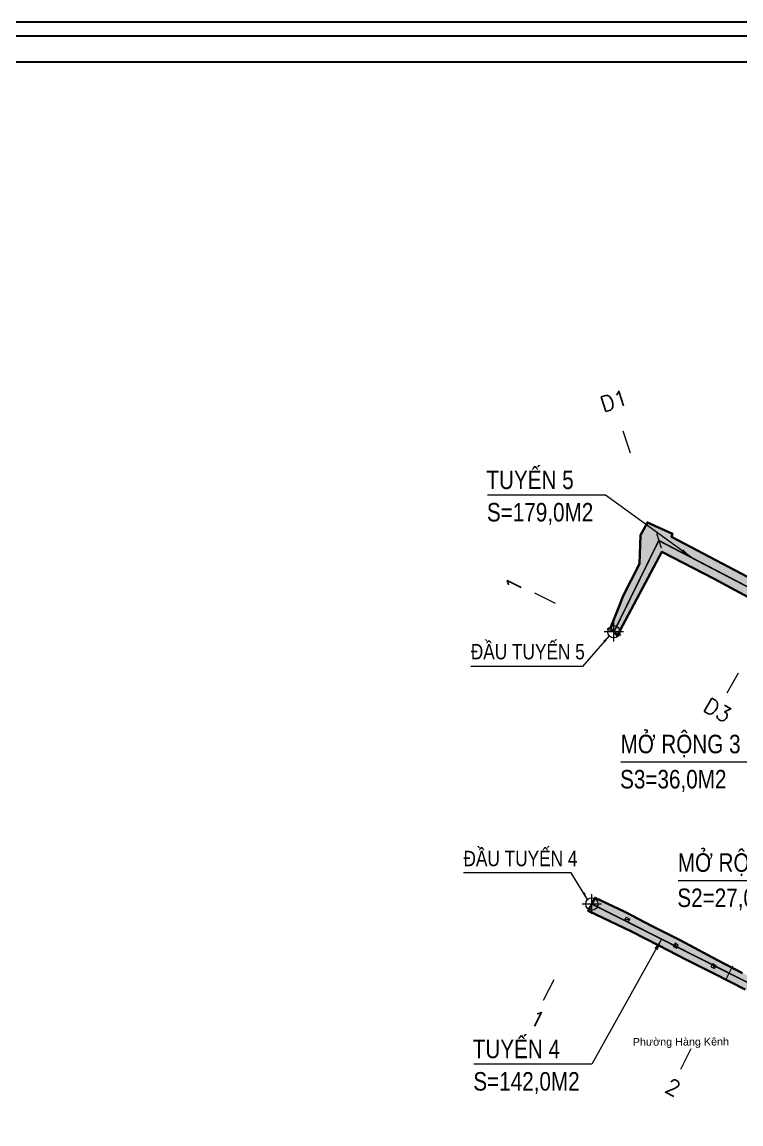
# Model space of a CAD drawing. Header units: metres. Extents: x 596935 to 599449, y 2303977 to 2305782.
# Drawn here: x 599068.7 to 599161.9, y 2304804.3 to 2304947.1 of the extents above; entities that cross this region are included whole.
import ezdxf

# ---------------------------------------------------------------- set-up
doc = ezdxf.new("R2010")
doc.units = ezdxf.units.M
doc.header["$MEASUREMENT"] = 0
doc.linetypes.add('CENTERX2', pattern=[4, 2.5, -0.5, 0.5, -0.5])
doc.linetypes.add('HIDDEN', pattern=[0.375, 0.25, -0.125])
for name, color, linetype in [('duong', 3, 'Continuous'), ('ga', 5, 'Continuous'), ('GHI CHU', 7, 'Continuous'), ('KHUNGTEN', 5, 'Continuous'), ('pntelev', 2, 'Continuous'), ('thep', 2, 'Continuous'), ('TUYEN', 7, 'Continuous')]:
    doc.layers.add(name, color=color, linetype=linetype)
for name, color, linetype, lineweight in [('LC Dim', 8, 'Continuous', 18), ('LC Hatch', 252, 'Continuous', 9), ('LC Khac', 4, 'Continuous', 9), ('LC MANH DUT', 35, 'HIDDEN', 5), ('LC Net dam 1', 30, 'Continuous', 30), ('LC Text2', 7, 'Continuous', 25)]:
    doc.layers.add(name, color=color, linetype=linetype, lineweight=lineweight)
doc.styles.add('ghi chu', font='arial.ttf')
doc.styles.add('T2', font='', dxfattribs={"width": 0.8})
doc.styles.add('TENCOC', font='Vnromanc.shx')
doc.styles.get('T2').set_extended_font_data('.VnArialH')
doc.dimstyles.get("Standard").update_dxf_attribs({"dimtxt": 0.18, "dimasz": 0.18, "dimexe": 0.18, "dimexo": 0.0625, "dimgap": 0.09, "dimtad": 0, "dimtih": 1, "dimtoh": 1, "dimdec": 4, "dimzin": 0, "dimdsep": 46, "dimtxsty": 'Standard', "dimcen": 0.09, "dimadec": 0, "dimazin": 0, "dimtfac": 1, "dimtdec": 4, "dimtofl": 0, "dimtmove": 0, "dimatfit": 3, "dimfxl": 1, "dimtolj": 1, "dimtzin": 0, "dimarcsym": 0})
pattern_1 = [(140, (598794.324, 2304714.6822), (0.1882564, 2.1517805), [0.225, -2.475]), (85, (598794.324, 2304714.6822), (-2.256576, -0.416254), [0.18, -1.98]), (190.45144, (598794.3397, 2304714.8616), (-2.06832, 1.735527), [0.191221, -2.103426]), (136.1842, (598793.724, 2304714.6822), (0.496558, 3.201724), [0.3375, -3.7125]), (186.6356, (598793.7653, 2304714.949), (-2.922356, 2.803986), [0.28683, -3.155141]), (81.1842, (598793.724, 2304714.6822), (-2.922356, 2.803986), [0.27, -2.97]), (111, (598793.874, 2304714.9822), (1.207857, 1.790721), [0.225, -2.475]), (56, (598793.874, 2304714.9822), (-2.17545, 0.729946), [0.18, -1.98]), (161.45144, (598793.9746, 2304715.1315), (-0.967593, 2.520667), [0.191221, -2.103426]), (127.5, (598794.324, 2304714.68224), (-0.9986816, 0.0364796), [0, -1.956, 0, -2.01, 0, -1.9875]), (97.5, (598794.324, 2304714.6822), (-1.1832351, 0.7892086), [0, -1.146, 0, -1.911, 0, -0.7575]), (57.5, (598794.324, 2304714.01324), (0.0676646, 1.6014673), [0, -0.75, 0, -2.34, 0, -3.105]), (47.5, (598794.324, 2304713.7132), (-0.300315, 1.7495585), [0, -0.975, 0, -1.554, 0, -2.205])]

# ---------------------------------------------------------------- blocks, each defined once
blk = doc.blocks.new('a2')
at = {"layer": 'Defpoints', "flags": 128}
blk.add_lwpolyline([(297, 102.507), (0, 102.507), (0, -102.507), (297, -102.507)], close=True, dxfattribs=at)
at = {"layer": 'KHUNGTEN'}
blk.add_lwpolyline([(295.885, -100.496), (10, -100.496), (10, 101.392), (295.885, 101.392)], close=True, dxfattribs=at)
at = {"layer": 'thep'}
blk.add_lwpolyline([(293.77, -98.381), (12.115, -98.381), (12.115, 99.277), (293.77, 99.277)], close=True, dxfattribs=at)
blk = doc.blocks.new('bu lon')
at = {"layer": 'LC Khac', "color": 9}
for p, q in [((0.786, 0), (-0.786, 0)), ((0, -0.786), (0, 0.786))]:
    blk.add_line(p, q, dxfattribs=at)
at = {"layer": 'LC Khac', "color": 7}
blk.add_circle((0, 0), 0.5, dxfattribs=at)
blk = doc.blocks.new('MM')
at = {"layer": 'LC Khac', "xscale": 2.289702860291335, "yscale": 2.289702860291335, "zscale": 2.289702860291335}
blk.add_blockref('bu lon', (0, 0), dxfattribs=at)
blk = doc.blocks.new('NENHIENTRANG')
at = {"layer": 'duong', "color": 4, "linetype": 'HIDDEN', "lineweight": 0, "ltscale": 2}
for p, q in [((-78.1, 76.05), (-77.18, 77.73)), ((-77.18, 77.73), (-73.92, 76.22)), ((-78.23, 72.35), (-78.1, 76.05)), ((-74.04, 75.83), (-60.09, 68.5)), ((-75.3, 73.91), (-81.11, 63.03)), ((-68.51, 70.4), (-75.3, 73.91)), ((-80.37, 68.12), (-78.23, 72.35)), ((-61.4, 66.58), (-68.51, 70.4)), ((-81.96, 64.05), (-80.68, 67.29)), ((-80.68, 67.29), (-80.37, 68.12)), ((-81.11, 63.03), (-81.96, 64.05)), ((-83.94, 29.06), (-84.88, 27.38)), ((-80.12, 27.23), (-83.94, 29.06)), ((-84.88, 27.38), (-79.26, 24.72)), ((-76.57, 25.39), (-80.12, 27.23)), ((-79.26, 24.72), (-75.69, 22.88)), ((-72.96, 23.57), (-76.57, 25.39)), ((-75.69, 22.88), (-72.12, 21.04)), ((-69.24, 21.62), (-72.96, 23.57)), ((-68.1, 21), (-69.24, 21.62)), ((-72.12, 21.04), (-68.48, 19.19)), ((-64.86, 19.32), (-68.1, 21)), ((-68.48, 19.19), (-64.51, 17.19))]:
    blk.add_line(p, q, dxfattribs=at)
at = {"layer": 'ga', "linetype": 'Continuous', "lineweight": 0}
for p, q in [((-80.12, 26.17), (-79.93, 26.54)), ((-79.47, 26.28), (-80.12, 26.17)), ((-79.66, 25.92), (-80.12, 26.17)), ((-79.67, 25.91), (-79.47, 26.28)), ((-73.38, 22.55), (-73.6, 23.17)), ((-68.93, 20.12), (-68.72, 20.54)), ((-68.93, 20.12), (-68.5, 19.89)), ((-68.72, 20.54), (-68.29, 20.31)), ((-68.5, 19.89), (-68.72, 20.54))]:
    blk.add_line(p, q, dxfattribs=at)
at = {"layer": 'ga', "linetype": 'Continuous', "lineweight": 0, "flags": 128}
for points in [[(-79.93, 26.54), (-79.47, 26.28)], [(-73.81, 22.76), (-73.6, 23.17)], [(-73.81, 22.76), (-73.38, 22.55), (-73.18, 22.96)], [(-73.18, 22.96), (-73.6, 23.17)], [(-68.29, 20.31), (-68.5, 19.89)]]:
    blk.add_lwpolyline(points, dxfattribs=at)
at = {"layer": 'GHI CHU', "linetype": 'Continuous', "lineweight": 0, "insert": (-79.09, 10.89), "char_height": 1, "attachment_point": 1, "rotation": 0.1761, "style": 'ghi chu'}
blk.add_mtext_dynamic_manual_height_columns('\\pt3;Phường Hàng Kênh', width=20.9046, gutter_width=1, heights=[0], dxfattribs=at)
blk = doc.blocks.new('COCTRENTUYEN')
at = {"layer": 'TUYEN', "color": 5, "lineweight": 0}
for p, q in [((-7.65, 250.49), (-6.71, 247.64)), ((-19.1, 229.48), (-16.41, 228.15)), ((7.29, 219.08), (5.84, 216.46))]:
    blk.add_line(p, q, dxfattribs=at)
at = {"layer": 'TUYEN', "color": 2, "lineweight": 0}
for p, q in [((-3.3, 237.2), (-2.68, 235.3)), ((-9.71, 224.86), (-7.92, 223.97)), ((-11.22, 190.04), (-12.12, 188.25)), ((6.56, 181.08), (5.66, 179.29)), ((-16.62, 179.32), (-17.97, 176.64)), ((1.16, 170.36), (-0.19, 167.68))]:
    blk.add_line(p, q, dxfattribs=at)
at = {"layer": 'TUYEN', "color": 1, "linetype": 'CENTERX2', "lineweight": 40, "const_width": 0.2}
for points in [[(-8.81, 224.42), (-2.99, 236.25), (9.41, 229.79), (12.18, 227.89), (24.36, 222.6), (29.99, 220.24), (44.43, 211.96), (46.25, 211.12), (49.33, 210.23), (57.8, 204.52)], [(-11.67, 189.14), (23.89, 171.23), (27.29, 179.15), (45.01, 170.14)]]:
    blk.add_lwpolyline(points, dxfattribs=at)
at = {"layer": 'LC MANH DUT', "xscale": 0.6987324145411622, "yscale": 0.6987324145411622, "zscale": 0.6987324145411622, "rotation": 359.999216292062}
for p in [(-8.81, 224.42), (-11.67, 189.14)]:
    blk.add_blockref('MM', p, dxfattribs=at)
at = {"layer": 'LC Text2', "style": 'T2', "width": 0.8}
for s, p in [('®Çu tuyÕn 5', (-27.37, 220.85, 0)), ('®Çu tuyÕn 4', (-28.32, 194.04, 0))]:
    blk.add_text(s, height=2, rotation=0.0008, dxfattribs=at).set_placement(p)
at = {"layer": 'TUYEN', "color": 5, "lineweight": 0, "style": 'TENCOC'}
for s, rotation, p in [('D1', 18.1191, (-10.17, 252.85)), ('1', 63.7887, (-21.27, 229.33)), ('D3', 331.0813, (2.61, 214.24))]:
    blk.add_text(s, height=2, rotation=rotation, dxfattribs=at).set_placement(p)
at = {"layer": 'TUYEN', "color": 2, "lineweight": 0, "style": 'TENCOC'}
for s, p in [('1', (-19.93, 173.71)), ('2', (-2.36, 164.86))]:
    blk.add_text(s, height=2, rotation=333.2602, dxfattribs=at).set_placement(p)
at = {"layer": 'LC Dim', "lineweight": 0}
for points in [[(-9.42, 223.89), (-12.88, 219.92), (-27.35, 219.92)], [(-12.22, 189.72), (-14.36, 193.16), (-28.3, 193.16)]]:
    blk.add_leader(points, dimstyle='Standard', override={"dimasz": 1, "dimgap": 0.09, "dimtad": 0, "dimdsep": 0, "dimtix": 1, "dimlwd": 0, "dimlwe": 0}, dxfattribs=at)

msp = doc.modelspace()

# ---------------------------------------------------------------- hatches: boundary and pattern name
at = {"layer": 'LC Hatch', "linetype": 'Continuous', "lineweight": 0}
h = msp.add_hatch(dxfattribs=at)
h.set_pattern_fill('AR-SAND', color=256, scale=0.5, angle=90)
h.set_pattern_definition([(127.5, (598794.324, 2304714.68224), (-0.9634119, -0.0314967), [0, -0.76, 0, -0.85, 0, -0.8125]), (97.5, (598794.324, 2304714.6822), (-1.411073, 0.8848884), [0, -0.41, 0, -0.685, 0, -0.2625]), (57.5, (598794.324, 2304714.06724), (-0.0028295, 1.5570709), [0, -0.25, 0, -0.9, 0, -1.175]), (47.5, (598794.324, 2304714.0672), (-0.4388378, 1.5030633), [0, -0.125, 0, -0.59, 0, -0.675])])
h.paths.add_polyline_path([(599200.922, 2304799.886), (599202.958, 2304807.872), (599203.716, 2304811.059), (599204.51, 2304814.302), (599205.419, 2304818.39), (599206.734, 2304822.932), (599209.335, 2304832.136), (599210.974, 2304838.237), (599212.1, 2304841.026), (599215.16, 2304843.165), (599214.249, 2304844.276), (599217.975, 2304846.845), (599219.291, 2304847.911), (599224.556, 2304851.358), (599229.179, 2304854.255), (599233.152, 2304856.668), (599236.763, 2304858.746), (599240.224, 2304860.903), (599240.374, 2304860.684), (599241.668, 2304861.572), (599245.083, 2304863.818), (599251.846, 2304867.917), (599259.791, 2304872.841), (599266.731, 2304876.896), (599270.482, 2304879.234), (599274.619, 2304881.734), (599281.619, 2304885.731), (599284.394, 2304887.569), (599284.563, 2304887.366), (599288.57, 2304889.811), (599293.304, 2304892.45), (599296.851, 2304894.763), (599299.901, 2304896.386), (599299.045, 2304898.325), (599296.149, 2304896.977), (599283.646, 2304891.556), (599279.472, 2304888.298), (599276.014, 2304886.255), (599272.068, 2304883.962), (599260.274, 2304877.111), (599256.47, 2304874.823), (599252.908, 2304872.797), (599242.515, 2304867.18), (599240.808, 2304866.127), (599229.837, 2304859.128), (599222.946, 2304854.766), (599212.844, 2304848.838), (599211.217, 2304847.534), (599207.475, 2304843.087), (599208.489, 2304842.288), (599208.287, 2304841.821), (599205.733, 2304836.867), (599202.196, 2304821.358), (599200.2, 2304815.335), (599199.717, 2304814.805), (599199.266, 2304812.726), (599199.412, 2304812.572), (599199.543, 2304812.23), (599200.129, 2304811.794), (599197.888, 2304805.26), (599195.138, 2304796.668), (599193.811, 2304793.013), (599194.276, 2304792.851, -0.3657961), (599194.605, 2304792.297), (599194.055, 2304788.997, -0.0346369), (599192.446, 2304782.268), (599177.973, 2304736.125), (599176.653, 2304731.697), (599176.872, 2304731.591), (599176.864, 2304731.563, -0.2741066), (599176.988, 2304731.069), (599176.096, 2304728.077), (599175.347, 2304725.565), (599163.126, 2304684.566), (599161.788, 2304680.087), (599161.79, 2304680.086), (599161.413, 2304678.819), (599151.813, 2304643.303), (599157.863, 2304642.921, -0.4743476), (599156.96, 2304644.18), (599165.972, 2304677.523), (599182.984, 2304734.592), (599200.337, 2304789.919, -0.4647143), (599201.042, 2304790.215), (599201.073, 2304790.199)])
h = msp.add_hatch(dxfattribs=at)
h.set_pattern_fill('AR-CONC', color=256, scale=0.3, angle=90)
h.set_pattern_definition(pattern_1)
h.paths.add_polyline_path([(599204.157, 2304861.603), (599202.832, 2304860.878), (599200.301, 2304855.986), (599183.849, 2304865.523), (599182.341, 2304866.137), (599179.697, 2304867.137), (599166.751, 2304872.229), (599166.855, 2304873.049), (599152.911, 2304880.38), (599153.034, 2304880.772), (599149.773, 2304882.275), (599148.854, 2304880.597), (599148.723, 2304876.904), (599146.582, 2304872.668), (599146.274, 2304871.836), (599144.995, 2304868.595), (599145.841, 2304867.576), (599151.648, 2304878.46), (599158.439, 2304874.95), (599165.555, 2304871.125), (599169.727, 2304868.904), (599173.796, 2304866.795), (599173.987, 2304867.053), (599182.532, 2304863.287), (599183.855, 2304862.346), (599201.943, 2304852.667), (599202.241, 2304853.189), (599206.99, 2304850.505), (599206.768, 2304850.115), (599210.094, 2304848.293), (599211.217, 2304847.534), (599212.844, 2304848.838), (599212.392, 2304849.016), (599210.301, 2304851.937)])
h = msp.add_hatch(dxfattribs=at)
h.set_pattern_fill('AR-CONC', color=256, scale=0.3, angle=90)
h.set_pattern_definition(pattern_1)
h.paths.add_polyline_path([(599182.431, 2304823.318), (599182.276, 2304823.795), (599180.486, 2304824.522), (599180.007, 2304823.397), (599178.691, 2304820.516), (599177.122, 2304816.606), (599174.635, 2304817.776), (599162.087, 2304823.866), (599158.85, 2304825.548), (599153.994, 2304828.118), (599150.38, 2304829.938), (599146.833, 2304831.783), (599143.01, 2304833.614), (599142.069, 2304831.926), (599147.692, 2304829.265), (599151.262, 2304827.428), (599154.832, 2304825.587), (599158.472, 2304823.738), (599162.436, 2304821.736), (599166.233, 2304819.82), (599170.27, 2304817.74), (599170.268, 2304817.571), (599179.211, 2304813.533), (599179.611, 2304814.422), (599182.405, 2304821.187), (599197.295, 2304813.679), (599199.266, 2304812.726), (599199.717, 2304814.805), (599193.578, 2304817.716), (599186.881, 2304821.087)])

# ---------------------------------------------------------------- linework, layer by layer
at = {"layer": 'LC Net dam 1', "color": 2}
for points in [[(599165.555, 2304871.125), (599158.439, 2304874.95), (599151.648, 2304878.46), (599145.841, 2304867.576), (599144.995, 2304868.595), (599146.274, 2304871.836), (599146.582, 2304872.668), (599148.723, 2304876.904), (599148.854, 2304880.597), (599149.773, 2304882.275), (599153.034, 2304880.772), (599152.911, 2304880.38), (599166.855, 2304873.049)], [(599162.436, 2304821.736), (599158.472, 2304823.738), (599154.832, 2304825.587), (599151.262, 2304827.428), (599147.692, 2304829.265), (599142.069, 2304831.926), (599143.01, 2304833.614), (599146.833, 2304831.783), (599150.38, 2304829.938), (599153.994, 2304828.118), (599158.85, 2304825.548), (599162.087, 2304823.866)]]:
    msp.add_lwpolyline(points, dxfattribs=at)

# ---------------------------------------------------------------- block references
at = {"layer": 'LC Net dam 1', "linetype": 'Continuous', "lineweight": 0}
msp.add_blockref('NENHIENTRANG', (599226.95, 2304804.55), dxfattribs=at)
at = {"layer": 'LC Text2', "linetype": 'Continuous', "lineweight": 0}
msp.add_blockref('COCTRENTUYEN', (599154.233, 2304643.669), dxfattribs=at)
at = {"layer": 'pntelev', "linetype": 'Continuous', "lineweight": 0, "xscale": 1.6, "yscale": 1.6, "zscale": 1.6}
msp.add_blockref('a2', (598973.344, 2304783.116), dxfattribs=at)

# ---------------------------------------------------------------- texts
at = {"layer": 'LC Text2', "style": 'T2', "width": 0.8}
for s, p in [('tuyÕn 5', (599128.88, 2304886.595, 0)), ('s=179,0m2', (599128.954, 2304882.394, 0)), ('më réng 3', (599146.287, 2304852.349, 0)), ('s3=36,0m2', (599146.226, 2304847.788, 0)), ('më réng 2', (599153.71, 2304836.98)), ('s2=27,0m2', (599153.649, 2304832.419)), ('tuyÕn 4', (599127.115, 2304812.824, 0)), ('s=142,0m2', (599127.189, 2304808.623, 0))]:
    msp.add_text(s, height=2.4, rotation=0, dxfattribs=at).set_placement(p)

# ---------------------------------------------------------------- leaders
at = {"layer": 'LC Dim', "linetype": 'Continuous', "lineweight": 0}
for points in [[(599155.485, 2304877.709), (599144.317, 2304885.802), (599129.041, 2304885.802)], [(599179.285, 2304855.035), (599163.681, 2304851.195), (599146.313, 2304851.195)], [(599181.233, 2304828.846, 0), (599171.104, 2304835.826, 0), (599153.736, 2304835.826, 0)], [(599151.612, 2304828.252), (599142.552, 2304812.031), (599127.276, 2304812.031)]]:
    msp.add_leader(points, dimstyle='Standard', override={"dimtxt": 0.5, "dimasz": 1.5, "dimgap": 0.09, "dimtad": 0, "dimdec": 2, "dimdsep": 0, "dimtdec": 2, "dimtix": 1, "dimlwd": 0, "dimlwe": 0}, dxfattribs=at)

doc.saveas('drawing.dxf')
